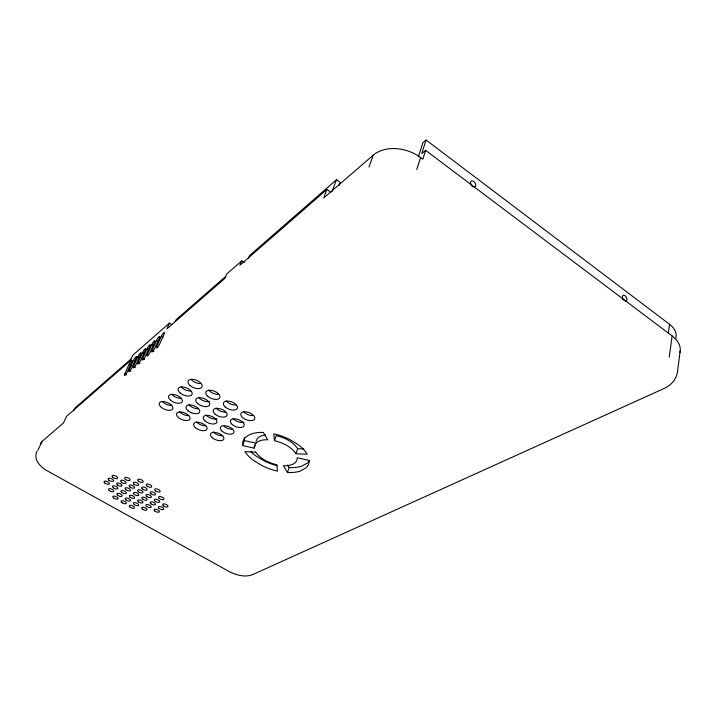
<?xml version="1.0" encoding="UTF-8"?>
<svg xmlns="http://www.w3.org/2000/svg" width="716" height="716" viewBox="0 0 716 716"><rect width="100%" height="100%" fill="white"/><g stroke="black" fill="none" stroke-linecap="round" stroke-linejoin="round"><path stroke-width="1.07" d="M254.207 448.153C253.706 441.199 262.396 439.418 267.775 439.794L263.372 432.473C255.048 431.882 241.578 434.791 242.563 445.567L254.207 448.153L255.29 445.173M680.2 350.849L677.443 372.025C676.45 379.319 671.053 385.342 664.502 388.323L253.07 574.429C245.311 577.803 236.334 575.19 229.165 571.52L48.053 471.271C40.955 467.718 32.766 459.645 37.035 451.134M669.236 357.186L672.127 335.929L425.635 150.36L421.733 153.573L426.074 140.014L669.567 324.303A25.91 16.038 5.8 0 1 675.68 338.552M668.386 332.824L669.567 324.303M425.635 150.36L422.807 159.229L420.596 157.565A34.055 24.523 17.9 0 0 373.179 155.202L323.757 197.929L326.944 189.436L330.837 192.21M416.757 169.549L420.596 157.565M418.332 156.876L422.914 142.636L426.074 140.014M256.042 441.333C256.919 437.046 261.671 435.301 265.564 434.943M287.465 472.524L283.357 465.704C288.727 466.071 297.328 464.621 297.292 457.739L309.151 460.379A34.789 17.461 19.2 0 1 305.983 467.897L300.192 471.101A34.789 17.461 19.2 0 1 287.465 472.524L289.139 467.575L287.608 465.006M295.959 453.765L297.659 448.717C292.907 441.45 284.413 437.628 276.242 435.623L274.461 440.671C282.659 442.694 291.17 446.498 295.959 453.765L307.164 454.23A34.789 17.461 19.2 0 0 298.393 444.815L289.479 439.356A34.789 17.461 19.2 0 0 273.789 433.824L274.461 440.671M369.009 167.016L373.179 155.202M339.089 185.525L340.225 182.446L336.448 179.743L249.463 255.675L248.264 258.619M242.563 445.567L244.389 440.608L244.389 437.745M331.982 191.763L336.448 179.743M244.299 262.593L241.713 260.875L239.905 265.278L326.944 189.436M175.286 321.618L176.118 319.703L225.558 276.537M171.822 324.608L169.432 323.113L166.891 328.886L224.896 278.354L226.712 274.004L241.713 260.875M161.288 336.323L156.867 346.329A3.285 0.689 -58.2 0 0 157.207 347.609A3.285 0.689 -58.2 0 0 159.766 343.841L164.188 333.799A3.258 0.689 -58.1 0 0 163.83 332.573A3.258 0.689 -58.1 0 0 161.288 336.323L163.096 337.451M152.087 350.437L156.5 340.476A3.24 0.671 -58.1 0 1 159.024 336.753A3.24 0.671 -58.1 0 1 159.364 337.988L154.942 347.985A3.258 0.68 -58.2 0 1 152.401 351.726A3.258 0.68 -58.2 0 1 152.087 350.437L153.904 351.556M151.783 344.566L147.371 354.483A3.24 0.671 -58.3 0 0 147.666 355.78A3.24 0.671 -58.3 0 0 150.19 352.066L154.602 342.123A3.213 0.662 -58.2 0 0 154.289 340.879A3.213 0.662 -58.2 0 0 151.783 344.566L153.573 345.676M138.134 362.412L142.538 352.585A3.168 0.644 -58.3 0 1 144.999 348.952A3.168 0.644 -58.3 0 1 145.285 350.205L140.882 360.059A3.195 0.653 -58.4 0 1 138.394 363.71A3.195 0.653 -58.4 0 1 138.134 362.412L139.924 363.495M142.717 358.474L147.129 348.603A3.195 0.653 -58.2 0 1 149.608 344.942A3.195 0.653 -58.2 0 1 149.912 346.186L145.5 356.085A3.213 0.662 -58.4 0 1 143.003 359.772A3.213 0.662 -58.4 0 1 142.717 358.474L144.516 359.575M133.615 366.288L138.009 356.505A3.15 0.635 -58.4 0 1 140.461 352.907A3.15 0.635 -58.4 0 1 140.721 354.16L136.317 363.97A3.168 0.644 -58.5 0 1 133.856 367.594A3.168 0.644 -58.5 0 1 133.615 366.288L135.396 367.371M129.157 370.118L133.552 360.381A3.133 0.626 -58.4 0 1 135.977 356.801A3.133 0.626 -58.4 0 1 136.219 358.063L131.825 367.827A3.15 0.635 -58.5 0 1 129.381 371.425A3.15 0.635 -58.5 0 1 129.157 370.118L130.93 371.183M124.763 373.886L129.149 364.202A3.106 0.618 -58.5 0 1 131.556 360.649A3.106 0.618 -58.5 0 1 131.78 361.911L127.394 371.631A3.124 0.626 -58.6 0 1 124.969 375.202A3.124 0.626 -58.6 0 1 124.763 373.886L126.517 374.951M73.712 410.76L75.046 407.941L131.279 358.841M37.894 450.167L42.137 441.378L63.438 422.959L66.624 416.247L130.178 360.882L132.702 355.306L169.432 323.113M297.659 448.717L303.763 448.959M244.389 440.608L256.006 443.186M129.149 364.202L130.894 365.258M133.552 360.381L135.306 361.446M138.009 356.505L139.781 357.588M142.538 352.585L144.31 353.668M147.129 348.603L148.91 349.703M156.5 340.476L158.299 341.595M672.127 335.929A31.987 19.52 6.1 0 1 679.896 352.541M40.74 443.49A21.704 9.541 23.7 0 1 42.137 441.378M200.757 383.543A7.572 4.01 22.2 0 1 190.975 379.31M190.814 391.034A7.464 3.893 22.3 0 1 181.157 386.864M181.139 398.32A7.366 3.786 22.4 0 1 171.607 394.221M171.733 405.408A7.276 3.678 22.5 0 1 162.317 401.372M188.818 415.656A7.214 3.643 22 0 1 179.474 411.655M198.404 408.747A7.312 3.75 21.8 0 1 188.943 404.683M209.707 401.408A7.411 3.857 21.7 0 1 198.681 397.523M218.389 394.355A7.518 3.965 21.6 0 1 208.687 390.157M235.806 405.032A7.455 3.92 21 0 1 226.184 400.879M225.495 412.139A7.357 3.813 21.1 0 1 215.99 408.048M216.894 418.833A7.258 3.705 21.3 0 1 206.083 415.02M205.707 425.778A7.169 3.607 21.4 0 1 196.435 421.814M222.399 435.793A7.115 3.571 20.9 0 1 213.198 431.855M232.324 429.233A7.214 3.669 20.7 0 1 224.09 426.333M243.995 422.288A7.312 3.768 20.5 0 1 233.103 418.448M253.017 415.584A7.411 3.875 20.3 0 1 243.467 411.467M469.848 183.565A3.365 2.112 54.7 0 1 472.363 186.769M622.589 298.823A3.168 1.88 60.1 0 1 622.992 299.548M309.482 460.674A34.69 17.551 19.2 0 1 307.638 462.885L301.848 466.116A34.69 17.551 19.2 0 1 289.139 467.575M277.137 465.704A34.69 17.551 19.2 0 1 264.267 460.943L255.666 455.788A34.69 17.551 19.2 0 1 250.51 451.375M471.844 185.623A3.374 2.112 54.7 0 1 471.271 181.05A3.374 2.112 54.7 0 1 475.37 183.547A3.374 2.112 54.7 0 1 473.822 186.831M473.151 186.608A3.374 2.112 54.7 0 1 472.471 186.196M624.28 300.452A3.177 1.88 60.1 0 1 622.822 295.556A3.177 1.88 60.1 0 1 626.652 297.856A3.177 1.88 60.1 0 1 624.88 300.81M255.719 452.109L244.979 451.662A34.789 17.461 19.2 0 0 253.903 460.71L262.521 465.865A34.789 17.461 19.2 0 0 277.477 471.128L276.85 464.809C268.831 462.813 260.579 459.09 255.719 452.109M190 385.521A7.59 3.992 22.2 0 0 202.01 386.98A7.59 3.992 22.2 0 0 193.159 379.355A7.59 3.992 22.2 0 0 190 385.521M180.172 393.012A7.491 3.875 22.3 0 0 191.986 394.471A7.491 3.875 22.3 0 0 183.198 386.998A7.491 3.875 22.3 0 0 180.172 393.012M170.623 400.289A7.393 3.768 22.4 0 0 182.24 401.757A7.393 3.768 22.4 0 0 173.514 394.426A7.393 3.768 22.4 0 0 170.623 400.289M161.324 407.377A7.294 3.661 22.5 0 0 172.753 408.845A7.294 3.661 22.5 0 0 164.089 401.649A7.294 3.661 22.5 0 0 161.324 407.377M178.526 417.634A7.241 3.625 21.9 0 0 189.937 419.137A7.241 3.625 21.9 0 0 181.425 412.04A7.241 3.625 21.9 0 0 178.526 417.634M188.004 410.742A7.339 3.732 21.8 0 0 199.603 412.228A7.339 3.732 21.8 0 0 191.029 405.005A7.339 3.732 21.8 0 0 188.004 410.742M197.741 403.645A7.437 3.84 21.7 0 0 209.537 405.14A7.437 3.84 21.7 0 0 200.901 397.765A7.437 3.84 21.7 0 0 197.741 403.645M207.747 396.351A7.536 3.947 21.5 0 0 219.749 397.845A7.536 3.947 21.5 0 0 211.059 390.327A7.536 3.947 21.5 0 0 207.747 396.351M225.289 407.055A7.482 3.902 20.9 0 0 237.273 408.567A7.482 3.902 20.9 0 0 228.726 401.157A7.482 3.902 20.9 0 0 225.289 407.055M215.086 414.152A7.384 3.795 21.1 0 0 226.874 415.674A7.384 3.795 21.1 0 0 218.389 408.406A7.384 3.795 21.1 0 0 215.086 414.152M205.17 421.062A7.285 3.687 21.2 0 0 216.76 422.583A7.285 3.687 21.2 0 0 208.338 415.45A7.285 3.687 21.2 0 0 205.17 421.062M195.522 427.783A7.187 3.589 21.4 0 0 206.924 429.305A7.187 3.589 21.4 0 0 198.556 422.315A7.187 3.589 21.4 0 0 195.522 427.783M212.321 437.807A7.133 3.553 20.8 0 0 223.714 439.356A7.133 3.553 20.8 0 0 215.489 432.455A7.133 3.553 20.8 0 0 212.321 437.807M222.148 431.265A7.232 3.652 20.7 0 0 233.72 432.804A7.232 3.652 20.7 0 0 225.442 425.778A7.232 3.652 20.7 0 0 222.148 431.265M232.235 424.543A7.33 3.75 20.5 0 0 244.004 426.083A7.33 3.75 20.5 0 0 235.671 418.923A7.33 3.75 20.5 0 0 232.235 424.543M242.608 417.625A7.429 3.857 20.3 0 0 254.574 419.173A7.429 3.857 20.3 0 0 246.188 411.87A7.429 3.857 20.3 0 0 242.608 417.625M113.003 477.465A2.945 1.298 22.4 0 0 117.531 478.136A2.945 1.298 22.4 0 0 113.916 475.406A2.945 1.298 22.4 0 0 113.003 477.465M109.047 480.266A2.927 1.28 22.4 0 0 113.54 480.937A2.927 1.28 22.4 0 0 109.942 478.234A2.927 1.28 22.4 0 0 109.047 480.266M104.984 483.139A2.909 1.262 22.5 0 0 109.45 483.819A2.909 1.262 22.5 0 0 105.861 481.134A2.909 1.262 22.5 0 0 104.984 483.139M109.378 490.666A2.882 1.244 22.3 0 0 113.799 491.346A2.882 1.244 22.3 0 0 110.255 488.697A2.882 1.244 22.3 0 0 109.378 490.666M113.423 487.865A2.9 1.262 22.2 0 0 117.88 488.545A2.9 1.262 22.2 0 0 114.327 485.878A2.9 1.262 22.2 0 0 113.423 487.865M117.522 485.027A2.918 1.28 22.2 0 0 122.015 485.708A2.918 1.28 22.2 0 0 118.444 483.023A2.918 1.28 22.2 0 0 117.522 485.027M121.523 482.262A2.936 1.289 22.2 0 0 126.052 482.942A2.936 1.289 22.2 0 0 122.463 480.23A2.936 1.289 22.2 0 0 121.523 482.262M125.569 479.46A2.954 1.307 22.1 0 0 130.133 480.15A2.954 1.307 22.1 0 0 126.535 477.411A2.954 1.307 22.1 0 0 125.569 479.46M138.555 481.259A2.962 1.325 21.9 0 0 143.155 481.949A2.962 1.325 21.9 0 0 139.566 479.201A2.962 1.325 21.9 0 0 138.555 481.259M147.066 486.083A2.945 1.316 21.7 0 0 151.667 486.782A2.945 1.316 21.7 0 0 148.105 484.052A2.945 1.316 21.7 0 0 147.066 486.083M134.08 484.276A2.945 1.307 21.9 0 0 138.644 484.965A2.945 1.307 21.9 0 0 135.073 482.244A2.945 1.307 21.9 0 0 134.08 484.276M129.99 487.041A2.918 1.289 22 0 0 134.519 487.721A2.918 1.289 22 0 0 130.965 485.027A2.918 1.289 22 0 0 129.99 487.041M125.953 489.762A2.909 1.271 22 0 0 130.446 490.451A2.909 1.271 22 0 0 126.902 487.775A2.909 1.271 22 0 0 125.953 489.762M121.809 492.563A2.882 1.253 22 0 0 126.267 493.252A2.882 1.253 22 0 0 122.74 490.594A2.882 1.253 22 0 0 121.809 492.563M117.719 495.329A2.864 1.235 22.1 0 0 122.15 496.009A2.864 1.235 22.1 0 0 118.632 493.387A2.864 1.235 22.1 0 0 117.719 495.329M113.683 498.05A2.855 1.217 22.1 0 0 118.077 498.73A2.855 1.217 22.1 0 0 114.569 496.134A2.855 1.217 22.1 0 0 113.683 498.05M142.547 489.064A2.927 1.298 21.7 0 0 147.111 489.753A2.927 1.298 21.7 0 0 143.567 487.05A2.927 1.298 21.7 0 0 142.547 489.064M138.421 491.785A2.909 1.28 21.7 0 0 142.94 492.474A2.909 1.28 21.7 0 0 139.414 489.798A2.909 1.28 21.7 0 0 138.421 491.785M134.339 494.479A2.891 1.262 21.8 0 0 138.832 495.168A2.891 1.262 21.8 0 0 135.315 492.51A2.891 1.262 21.8 0 0 134.339 494.479M130.151 497.235A2.873 1.244 21.8 0 0 134.608 497.924A2.873 1.244 21.8 0 0 131.109 495.293A2.873 1.244 21.8 0 0 130.151 497.235M126.016 499.956A2.855 1.235 21.9 0 0 130.446 500.645A2.855 1.235 21.9 0 0 126.956 498.041A2.855 1.235 21.9 0 0 126.016 499.956M121.935 502.65A2.837 1.217 21.9 0 0 126.329 503.339A2.837 1.217 21.9 0 0 122.857 500.752A2.837 1.217 21.9 0 0 121.935 502.65M130.151 507.214A2.828 1.208 21.7 0 0 134.536 507.913A2.828 1.208 21.7 0 0 131.091 505.344A2.828 1.208 21.7 0 0 130.151 507.214M134.268 504.565A2.846 1.226 21.6 0 0 138.689 505.263A2.846 1.226 21.6 0 0 135.234 502.668A2.846 1.226 21.6 0 0 134.268 504.565M138.448 501.88A2.864 1.244 21.6 0 0 142.905 502.569A2.864 1.244 21.6 0 0 139.432 499.956A2.864 1.244 21.6 0 0 138.448 501.88M142.672 499.159A2.882 1.262 21.6 0 0 147.165 499.858A2.882 1.262 21.6 0 0 143.674 497.217A2.882 1.262 21.6 0 0 142.672 499.159M146.798 496.51A2.9 1.271 21.5 0 0 151.318 497.199A2.9 1.271 21.5 0 0 147.818 494.541A2.9 1.271 21.5 0 0 146.798 496.51M155.524 490.89A2.936 1.307 21.4 0 0 160.124 491.588A2.936 1.307 21.4 0 0 156.598 488.876A2.936 1.307 21.4 0 0 155.524 490.89M150.969 493.825A2.918 1.289 21.5 0 0 155.524 494.514A2.918 1.289 21.5 0 0 152.016 491.838A2.918 1.289 21.5 0 0 150.969 493.825M159.337 498.551A2.909 1.28 21.3 0 0 163.892 499.249A2.909 1.28 21.3 0 0 160.411 496.591A2.909 1.28 21.3 0 0 159.337 498.551M155.121 501.2A2.891 1.271 21.3 0 0 159.641 501.898A2.891 1.271 21.3 0 0 156.178 499.258A2.891 1.271 21.3 0 0 155.121 501.2M150.96 503.813A2.873 1.253 21.3 0 0 155.453 504.512A2.873 1.253 21.3 0 0 151.989 501.898A2.873 1.253 21.3 0 0 150.96 503.813M146.691 506.498A2.855 1.235 21.4 0 0 151.148 507.197A2.855 1.235 21.4 0 0 147.702 504.601A2.855 1.235 21.4 0 0 146.691 506.498M142.475 509.148A2.837 1.217 21.4 0 0 146.896 509.846A2.837 1.217 21.4 0 0 143.469 507.268A2.837 1.217 21.4 0 0 142.475 509.148M154.889 511.09A2.846 1.226 21.2 0 0 159.346 511.797A2.846 1.226 21.2 0 0 155.927 509.219A2.846 1.226 21.2 0 0 154.889 511.09M159.203 508.45A2.864 1.244 21.1 0 0 163.687 509.148A2.864 1.244 21.1 0 0 160.259 506.552A2.864 1.244 21.1 0 0 159.203 508.45M163.409 505.872A2.882 1.262 21.1 0 0 167.929 506.57A2.882 1.262 21.1 0 0 164.483 503.948A2.882 1.262 21.1 0 0 163.409 505.872"/></g></svg>
